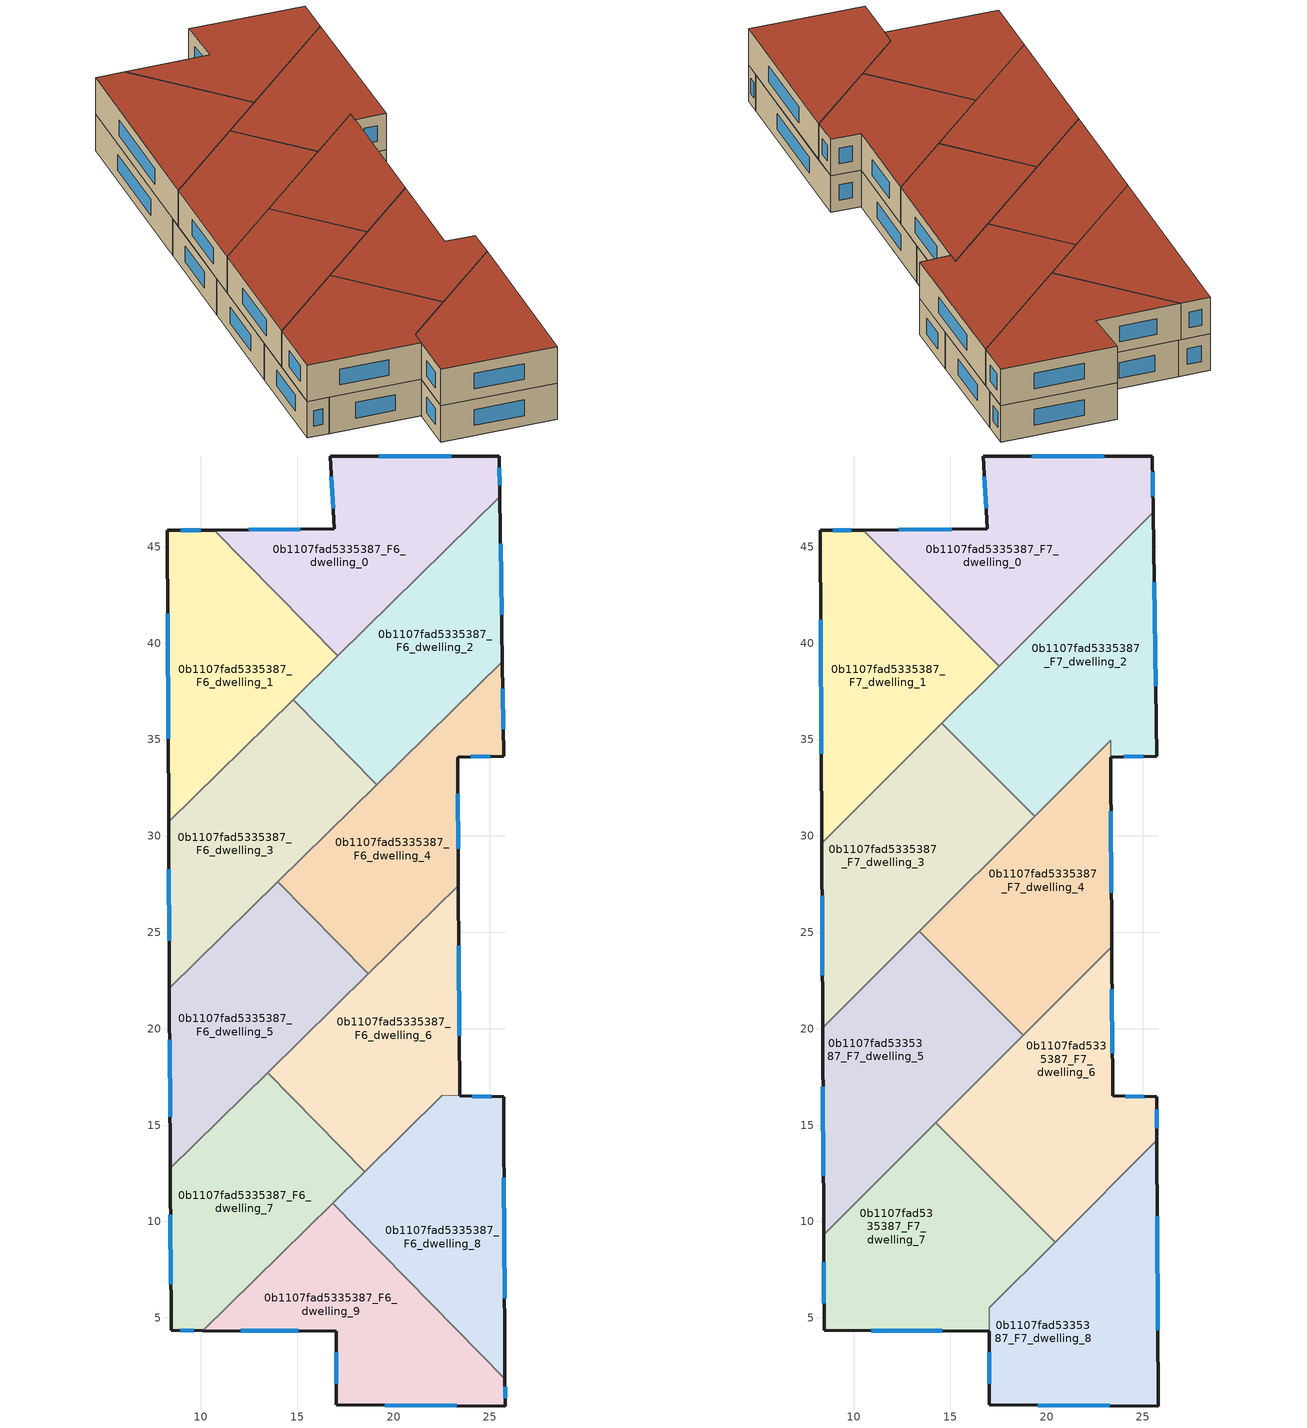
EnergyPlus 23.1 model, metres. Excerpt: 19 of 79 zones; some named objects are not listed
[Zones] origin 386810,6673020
0b1107fad5335387_F6_dwelling_0
 floor to 0b1107fad5335387_F5_dwelling_0 (EU_floor_Construction): 25.48,49.7 25.51,47.59 17.1,39.34 10.69,45.87 16.93,45.93 16.72,49.71 z18
 wall outside (EU_wall_Construction): 25.51,47.59 25.48,49.7 16.72,49.71 16.93,45.93 10.69,45.87 z18:21
 wall to 0b1107fad5335387_F6_dwelling_1 (EU_wall_Construction): 10.69,45.87 17.1,39.34 z18:21
 wall to 0b1107fad5335387_F6_dwelling_2 (EU_wall_Construction): 17.1,39.34 25.51,47.59 z18:21
 window (EU_Window_Construction): 15.15,45.91 12.47,45.89 / 16.78,48.63 16.87,47.01 / 22.98,49.7 19.22,49.71 / 25.5,48.19 25.49,49.1 z18.86:20.14
0b1107fad5335387_F6_dwelling_1
 floor to 0b1107fad5335387_F5_dwelling_1 (EU_floor_Construction): 10.69,45.87 17.1,39.34 8.33,30.73 8.26,45.85 z18
 wall outside (EU_wall_Construction): 10.69,45.87 8.26,45.85 8.33,30.73 z18:21
 wall to 0b1107fad5335387_F6_dwelling_3 (EU_wall_Construction): 8.33,30.73 14.8,37.08 z18:21
 wall to 0b1107fad5335387_F6_dwelling_2 (EU_wall_Construction): 14.8,37.08 17.1,39.34 z18:21
 window (EU_Window_Construction): 10,45.87 8.96,45.86 / 8.28,41.53 8.31,35.05 z18.86:20.14
0b1107fad5335387_F6_dwelling_2
 floor to 0b1107fad5335387_F5_dwelling_2 (EU_floor_Construction): 25.51,47.59 25.63,39.04 19.13,32.66 14.8,37.08 z18
 wall outside (EU_wall_Construction): 25.63,39.04 25.51,47.59 z18:21
 wall to 0b1107fad5335387_F6_dwelling_3 (EU_wall_Construction): 14.8,37.08 19.13,32.66 z18:21
 wall to 0b1107fad5335387_F6_dwelling_4 (EU_wall_Construction): 19.13,32.66 25.63,39.04 z18:21
 window (EU_Window_Construction): 25.6,41.49 25.55,45.15 z18.86:20.14
 ceiling adiabatic (EU_roof_Construction): 25.63,39.04 25.52,46.79 15.29,36.57 19.13,32.66 z21
0b1107fad5335387_F6_dwelling_3
 floor to 0b1107fad5335387_F5_dwelling_3 (EU_floor_Construction): 14.8,37.08 19.13,32.66 8.37,22.1 8.33,30.73 z18
 wall outside (EU_wall_Construction): 8.33,30.73 8.37,22.1 z18:21
 wall to 0b1107fad5335387_F6_dwelling_5 (EU_wall_Construction): 8.37,22.1 13.99,27.62 z18:21
 wall to 0b1107fad5335387_F6_dwelling_4 (EU_wall_Construction): 14,27.62 19.13,32.66 z18:21
 window (EU_Window_Construction): 8.34,28.27 8.36,24.57 z18.86:20.14
 ceiling adiabatic (EU_roof_Construction): 19.13,32.66 15.29,36.57 14.57,35.85 18.43,31.98 z21
0b1107fad5335387_F6_dwelling_4
 floor to 0b1107fad5335387_F5_dwelling_4 (EU_floor_Construction): 25.63,39.04 25.7,34.14 23.33,34.09 23.36,27.43 18.69,22.84 13.99,27.62 z18
 wall outside (EU_wall_Construction): 23.36,27.43 23.33,34.09 25.7,34.14 25.63,39.04 z18:21
 wall to 0b1107fad5335387_F6_dwelling_5 (EU_wall_Construction): 13.99,27.62 18.69,22.84 z18:21
 wall to 0b1107fad5335387_F6_dwelling_6 (EU_wall_Construction): 18.69,22.84 23.36,27.43 z18:21
 window (EU_Window_Construction): 24.01,34.11 25.02,34.13 / 23.35,29.33 23.34,32.19 / 25.68,35.54 25.65,37.64 z18.86:20.14
 ceiling adiabatic (EU_roof_Construction): 19.38,31.03 18.43,31.98 13.99,27.62 14.97,26.63 z21
0b1107fad5335387_F6_dwelling_5
 floor to 0b1107fad5335387_F5_dwelling_5 (EU_floor_Construction): 13.99,27.62 18.69,22.84 8.41,12.76 8.37,22.1 z18
 wall outside (EU_wall_Construction): 8.37,22.1 8.41,12.76 z18:21
 wall to 0b1107fad5335387_F6_dwelling_7 (EU_wall_Construction): 8.41,12.76 13.46,17.71 z18:21
 wall to 0b1107fad5335387_F6_dwelling_6 (EU_wall_Construction): 13.46,17.71 18.69,22.84 z18:21
 window (EU_Window_Construction): 8.38,19.43 8.4,15.43 z18.86:20.14
 ceiling adiabatic (EU_roof_Construction): 17.14,21.32 13.41,25.06 14.97,26.63 13.99,27.62 8.37,22.1 8.41,12.76 z21
0b1107fad5335387_F6_dwelling_6
 floor to 0b1107fad5335387_F5_dwelling_6 (EU_floor_Construction): 23.36,27.43 23.42,16.52 22.53,16.54 18.5,12.58 13.46,17.71 z18
 wall outside (EU_wall_Construction): 23.42,16.52 23.36,27.43 z18:21
 wall to 0b1107fad5335387_F6_dwelling_7 (EU_wall_Construction): 13.46,17.71 18.5,12.58 z18:21
 wall to 0b1107fad5335387_F6_dwelling_8 (EU_wall_Construction): 18.5,12.58 22.53,16.54 23.42,16.52 z18:21
 window (EU_Window_Construction): 23.4,19.64 23.38,24.31 z18.86:20.14
0b1107fad5335387_F6_dwelling_7
 floor to 0b1107fad5335387_F5_dwelling_7 (EU_floor_Construction): 13.46,17.71 18.5,12.58 10.1,4.34 8.45,4.35 8.41,12.76 z18
 wall outside (EU_wall_Construction): 8.41,12.76 8.45,4.35 10.1,4.34 z18:21
 wall to 0b1107fad5335387_F6_dwelling_9 (EU_wall_Construction): 10.1,4.34 16.83,10.95 z18:21
 wall to 0b1107fad5335387_F6_dwelling_8 (EU_wall_Construction): 16.83,10.95 18.5,12.58 z18:21
 window (EU_Window_Construction): 8.92,4.34 9.63,4.34 / 8.42,10.35 8.44,6.75 z18.86:20.14
 ceiling adiabatic (EU_roof_Construction): 15.13,16.01 13.46,17.71 8.41,12.76 8.43,9.32 z21
0b1107fad5335387_F6_dwelling_8
 floor to 0b1107fad5335387_F5_dwelling_8 (EU_floor_Construction): 25.71,16.46 25.78,1.83 16.83,10.95 22.53,16.54 z18
 wall outside (EU_wall_Construction): 25.78,1.83 25.71,16.46 23.43,16.52 z18:21
 wall to 0b1107fad5335387_F6_dwelling_9 (EU_wall_Construction): 16.83,10.95 25.78,1.83 z18:21
 window (EU_Window_Construction): 25.05,16.48 24.08,16.5 / 25.76,6.01 25.73,12.28 z18.86:20.14
0b1107fad5335387_F6_dwelling_9
 floor to 0b1107fad5335387_F5_dwelling_9 (EU_floor_Construction): 16.83,10.95 25.78,1.83 25.78,0.43 17.03,0.5 17.03,4.31 10.1,4.34 z18
 wall outside (EU_wall_Construction): 10.1,4.34 17.03,4.31 17.03,0.5 25.78,0.43 25.78,1.83 z18:21
 window (EU_Window_Construction): 17.03,3.22 17.03,1.59 / 12.08,4.33 15.05,4.32 / 25.78,0.83 25.78,1.43 / 19.53,0.48 23.28,0.45 z18.86:20.14
0b1107fad5335387_F7_dwelling_0
 floor to 0b1107fad5335387_F6_dwelling_0 (EU_floor_Construction): 25.48,49.7 25.51,47.59 17.1,39.34 10.69,45.87 16.93,45.93 16.72,49.71 z21
 floor to 0b1107fad5335387_F6_dwelling_2 (EU_floor_Construction): 25.51,47.59 25.52,46.79 17.54,38.81 17.06,39.29 z21
 floor to 0b1107fad5335387_F6_dwelling_1 (EU_floor_Construction): 10.69,45.87 17.1,39.34 17.06,39.29 10.49,45.87 z21
 wall outside (EU_wall_Construction): 25.52,46.79 25.48,49.7 16.72,49.71 16.93,45.93 10.49,45.87 z21:24
 wall to 0b1107fad5335387_F7_dwelling_1 (EU_wall_Construction): 10.49,45.87 17.54,38.81 z21:24
 wall to 0b1107fad5335387_F7_dwelling_2 (EU_wall_Construction): 17.54,38.81 25.52,46.79 z21:24
 window (EU_Window_Construction): 15.09,45.91 12.33,45.89 / 16.78,48.63 16.87,47.01 / 22.98,49.7 19.22,49.71 / 25.51,47.62 25.49,48.87 z21.86:23.14
 roof outside (EU_roof_Construction): 25.52,46.79 25.48,49.7 16.72,49.71 16.93,45.93 10.49,45.87 17.54,38.81 z24
0b1107fad5335387_F7_dwelling_1
 floor to 0b1107fad5335387_F6_dwelling_1 (EU_floor_Construction): 10.49,45.87 17.06,39.29 8.33,30.73 8.26,45.85 z21
 floor to 0b1107fad5335387_F6_dwelling_3 (EU_floor_Construction): 14.8,37.08 15.29,36.57 8.34,29.62 8.33,30.73 z21
 floor to 0b1107fad5335387_F6_dwelling_2 (EU_floor_Construction): 17.06,39.29 17.54,38.81 15.29,36.57 14.8,37.08 z21
 wall outside (EU_wall_Construction): 10.49,45.87 8.26,45.85 8.34,29.62 z21:24
 wall to 0b1107fad5335387_F7_dwelling_3 (EU_wall_Construction): 8.34,29.62 14.57,35.85 z21:24
 wall to 0b1107fad5335387_F7_dwelling_2 (EU_wall_Construction): 14.57,35.85 17.54,38.81 z21:24
 window (EU_Window_Construction): 9.85,45.87 8.9,45.86 / 8.29,41.22 8.32,34.26 z21.86:23.14
 roof outside (EU_roof_Construction): 17.54,38.81 10.49,45.87 8.26,45.85 8.34,29.62 z24
0b1107fad5335387_F7_dwelling_2
 floor to 0b1107fad5335387_F6_dwelling_4 (EU_floor_Construction): 25.63,39.04 25.7,34.14 23.33,34.09 23.32,34.96 19.38,31.03 18.43,31.98 z21
 floor adiabatic (EU_floor_Construction): 25.52,46.79 25.63,39.04 18.43,31.98 14.57,35.85 z21
 wall outside (EU_wall_Construction): 23.33,34.09 25.7,34.14 25.52,46.79 z21:24
 wall to 0b1107fad5335387_F7_dwelling_3 (EU_wall_Construction): 14.57,35.85 19.38,31.03 z21:24
 wall to 0b1107fad5335387_F7_dwelling_4 (EU_wall_Construction): 19.38,31.03 23.32,34.96 23.32,34.09 z21:24
 window (EU_Window_Construction): 25.65,37.76 25.58,43.17 / 24,34.1 25.02,34.13 z21.86:23.14
 roof outside (EU_roof_Construction): 25.7,34.14 25.52,46.79 14.57,35.85 19.38,31.03 23.32,34.96 23.32,34.09 z24
0b1107fad5335387_F7_dwelling_3
 floor to 0b1107fad5335387_F6_dwelling_3 (EU_floor_Construction): 14.57,35.85 18.43,31.98 8.37,22.1 8.34,29.62 z21
 floor adiabatic (EU_floor_Construction): 18.43,31.98 19.38,31.03 8.38,20.04 8.37,22.1 z21
 wall outside (EU_wall_Construction): 8.34,29.62 8.38,20.04 z21:24
 wall to 0b1107fad5335387_F7_dwelling_5 (EU_wall_Construction): 8.38,20.04 13.41,25.06 z21:24
 wall to 0b1107fad5335387_F7_dwelling_4 (EU_wall_Construction): 13.41,25.06 19.38,31.03 z21:24
 window (EU_Window_Construction): 8.35,26.89 8.37,22.78 z21.86:23.14
 roof outside (EU_roof_Construction): 19.38,31.03 14.57,35.85 8.34,29.62 8.38,20.04 z24
0b1107fad5335387_F7_dwelling_4
 floor to 0b1107fad5335387_F6_dwelling_4 (EU_floor_Construction): 23.32,34.96 23.33,34.09 23.36,27.43 18.69,22.84 14.97,26.63 z21
 floor to 0b1107fad5335387_F6_dwelling_6 (EU_floor_Construction): 23.36,27.43 23.38,24.25 18.79,19.67 17.14,21.32 z21
 floor to 0b1107fad5335387_F6_dwelling_5 (EU_floor_Construction): 14.97,26.63 18.69,22.84 17.14,21.32 13.41,25.06 z21
 wall outside (EU_wall_Construction): 23.38,24.25 23.33,34.09 z21:24
 wall to 0b1107fad5335387_F7_dwelling_5 (EU_wall_Construction): 13.41,25.06 18.79,19.67 z21:24
 wall to 0b1107fad5335387_F7_dwelling_6 (EU_wall_Construction): 18.79,19.67 23.38,24.25 z21:24
 window (EU_Window_Construction): 23.36,27.06 23.34,31.28 z21.86:23.14
 roof outside (EU_roof_Construction): 23.38,24.25 23.33,34.09 23.32,34.96 13.41,25.06 18.79,19.67 z24
0b1107fad5335387_F7_dwelling_5
 floor adiabatic (EU_floor_Construction): 13.41,25.06 17.14,21.32 8.41,12.76 8.38,20.05 z21; 13.46,17.71 15.13,16.01 8.43,9.32 8.41,12.76 z21
 floor to 0b1107fad5335387_F6_dwelling_6 (EU_floor_Construction): 17.14,21.32 18.79,19.67 15.13,16.01 13.46,17.71 z21
 wall outside (EU_wall_Construction): 8.38,20.04 8.43,9.32 z21:24
 wall to 0b1107fad5335387_F7_dwelling_7 (EU_wall_Construction): 8.43,9.32 14.25,15.13 z21:24
 wall to 0b1107fad5335387_F7_dwelling_6 (EU_wall_Construction): 14.25,15.13 18.79,19.67 z21:24
 window (EU_Window_Construction): 8.39,16.98 8.42,12.38 z21.86:23.14
 roof outside (EU_roof_Construction): 18.79,19.67 13.41,25.06 8.38,20.04 8.43,9.32 z24
0b1107fad5335387_F7_dwelling_6
 floor to 0b1107fad5335387_F6_dwelling_6 (EU_floor_Construction): 23.38,24.25 23.42,16.52 22.53,16.54 18.5,12.58 15.13,16.01 z21
 floor to 0b1107fad5335387_F6_dwelling_8 (EU_floor_Construction): 25.71,16.46 25.72,14.21 20.44,8.93 17.64,11.74 22.53,16.54 z21
 floor to 0b1107fad5335387_F6_dwelling_7 (EU_floor_Construction): 15.13,16.01 18.5,12.58 17.64,11.74 14.25,15.13 z21
 wall outside (EU_wall_Construction): 25.72,14.21 25.71,16.46 23.42,16.52 23.38,24.25 z21:24
 wall to 0b1107fad5335387_F7_dwelling_7 (EU_wall_Construction): 14.25,15.13 20.44,8.93 z21:24
 wall to 0b1107fad5335387_F7_dwelling_8 (EU_wall_Construction): 20.44,8.93 25.72,14.21 z21:24
 window (EU_Window_Construction): 23.41,18.73 23.39,22.04 / 25.05,16.48 24.07,16.5 / 25.71,14.85 25.71,15.82 z21.86:23.14
 roof outside (EU_roof_Construction): 25.72,14.21 25.71,16.46 23.42,16.52 23.38,24.25 14.25,15.13 20.44,8.93 z24
0b1107fad5335387_F7_dwelling_7
 floor to 0b1107fad5335387_F6_dwelling_7 (EU_floor_Construction): 14.25,15.13 17.64,11.74 10.1,4.34 8.45,4.35 8.43,9.32 z21
 floor to 0b1107fad5335387_F6_dwelling_9 (EU_floor_Construction): 16.83,10.95 19.62,8.11 17.02,5.52 17.03,4.31 10.1,4.34 z21
 floor to 0b1107fad5335387_F6_dwelling_8 (EU_floor_Construction): 17.64,11.74 20.44,8.93 19.62,8.11 16.83,10.95 z21
 wall outside (EU_wall_Construction): 8.43,9.32 8.45,4.35 17.03,4.31 z21:24
 wall to 0b1107fad5335387_F7_dwelling_8 (EU_wall_Construction): 17.03,4.31 17.02,5.52 / 17.03,5.53 20.44,8.93 z21:24
 window (EU_Window_Construction): 8.44,7.9 8.45,5.77 / 10.9,4.34 14.58,4.32 z21.86:23.14
 roof outside (EU_roof_Construction): 17.03,4.31 17.02,5.52 20.44,8.93 14.25,15.13 8.43,9.32 8.45,4.35 z24
0b1107fad5335387_F7_dwelling_8
 floor to 0b1107fad5335387_F6_dwelling_8 (EU_floor_Construction): 25.72,14.21 25.78,1.83 19.62,8.11 z21
 floor to 0b1107fad5335387_F6_dwelling_9 (EU_floor_Construction): 19.62,8.11 25.78,1.83 25.78,0.43 17.03,0.5 17.03,4.31 17.03,5.53 z21
 wall outside (EU_wall_Construction): 17.03,4.31 17.03,0.5 25.78,0.43 25.72,14.21 z21:24
 window (EU_Window_Construction): 25.77,4.36 25.74,10.27 / 19.53,0.48 23.28,0.45 / 17.03,3.22 17.03,1.59 z21.86:23.14
 roof outside (EU_roof_Construction): 25.78,0.43 25.72,14.21 17.03,5.53 17.03,4.31 17.03,0.5 z24
[Building]
EU S2 Campaign: North Axis=0; Terrain=City; Solar Distribution=FullExterior
[Site:Location]
Helsinki-Vantaa.AP: Latitude=60.317; Longitude=24.963; Time Zone=2; Elevation=54.6
[SizingPeriod:WeatherFileDays]
AnnualSizingPeriod: Begin Month=1; Begin Day of Month=1; End Month=12; End Day of Month=31; Day of Week for Start Day=Monday; Use Weather File Daylight Saving Period=No; Use Weather File Rain and Snow Indicators=No
[MATERIAL]
EU_InternalMass_Material: Roughness=MediumRough; Thickness=0.1; Conductivity=1; Density=1800; Specific Heat=900; Thermal Absorptance=0.9; Solar Absorptance=0.7; Visible Absorptance=0.7
[MATERIAL:NOMASS] Roughness=MediumRough; Thermal Absorptance=0.9; Solar Absorptance=0.7; Visible Absorptance=0.7
Name | Thermal Resistance
EU_wall_NoMass | 2.29768
EU_roof_NoMass | 2.65117
EU_floor_NoMass | 2.06791
[WINDOWMATERIAL:SIMPLEGLAZINGSYSTEM]
EU_Window_SimpleGlazing: UFactor=2.12775; Solar Heat Gain Coefficient=0.7; Visible Transmittance=0.7
[CONSTRUCTION]
EU_wall_Construction: EU_wall_NoMass
EU_roof_Construction: EU_roof_NoMass
EU_floor_Construction: EU_floor_NoMass
EU_Window_Construction: EU_Window_SimpleGlazing
EU_InternalMass_Construction: EU_InternalMass_Material
[ZONE] Type=1; Multiplier=1; Ceiling Height=autocalculate; Floor Area=autocalculate; Part of Total Floor Area=Yes
Name | Volume
0b1107fad5335387_F6_dwelling_0 | 223.856
0b1107fad5335387_F7_dwelling_0 | 248.72
0b1107fad5335387_F6_dwelling_1 | 223.842
0b1107fad5335387_F7_dwelling_1 | 248.733
0b1107fad5335387_F6_dwelling_2 | 223.855
0b1107fad5335387_F7_dwelling_2 | 263.072
0b1107fad5335387_F6_dwelling_3 | 223.889
0b1107fad5335387_F7_dwelling_3 | 248.701
0b1107fad5335387_F6_dwelling_4 | 223.859
0b1107fad5335387_F7_dwelling_4 | 234.383
0b1107fad5335387_F6_dwelling_5 | 223.844
0b1107fad5335387_F7_dwelling_5 | 248.734
0b1107fad5335387_F6_dwelling_6 | 225.022
0b1107fad5335387_F7_dwelling_6 | 248.739
0b1107fad5335387_F6_dwelling_7 | 223.85
0b1107fad5335387_F7_dwelling_7 | 250.924
0b1107fad5335387_F6_dwelling_8 | 222.686
0b1107fad5335387_F7_dwelling_8 | 246.507
0b1107fad5335387_F6_dwelling_9 | 223.853
[INTERNALMASS] Construction=EU_InternalMass_Construction
Name | Zone or ZoneList | Surface Area
0b1107fad5335387_F6_dwelling_0_EU_InternalMass | 0b1107fad5335387_F6_dwelling_0 | 74.6183
0b1107fad5335387_F6_dwelling_1_EU_InternalMass | 0b1107fad5335387_F6_dwelling_1 | 74.6123
0b1107fad5335387_F6_dwelling_2_EU_InternalMass | 0b1107fad5335387_F6_dwelling_2 | 74.6204
0b1107fad5335387_F6_dwelling_3_EU_InternalMass | 0b1107fad5335387_F6_dwelling_3 | 74.6295
0b1107fad5335387_F6_dwelling_4_EU_InternalMass | 0b1107fad5335387_F6_dwelling_4 | 74.6188
0b1107fad5335387_F6_dwelling_5_EU_InternalMass | 0b1107fad5335387_F6_dwelling_5 | 74.618
0b1107fad5335387_F6_dwelling_6_EU_InternalMass | 0b1107fad5335387_F6_dwelling_6 | 75.0074
0b1107fad5335387_F6_dwelling_7_EU_InternalMass | 0b1107fad5335387_F6_dwelling_7 | 74.6184
0b1107fad5335387_F6_dwelling_8_EU_InternalMass | 0b1107fad5335387_F6_dwelling_8 | 74.2305
0b1107fad5335387_F6_dwelling_9_EU_InternalMass | 0b1107fad5335387_F6_dwelling_9 | 74.6164
0b1107fad5335387_F7_dwelling_0_EU_InternalMass | 0b1107fad5335387_F7_dwelling_0 | 82.9051
0b1107fad5335387_F7_dwelling_1_EU_InternalMass | 0b1107fad5335387_F7_dwelling_1 | 82.9155
0b1107fad5335387_F7_dwelling_2_EU_InternalMass | 0b1107fad5335387_F7_dwelling_2 | 87.6884
0b1107fad5335387_F7_dwelling_3_EU_InternalMass | 0b1107fad5335387_F7_dwelling_3 | 82.9024
0b1107fad5335387_F7_dwelling_4_EU_InternalMass | 0b1107fad5335387_F7_dwelling_4 | 78.1292
0b1107fad5335387_F7_dwelling_5_EU_InternalMass | 0b1107fad5335387_F7_dwelling_5 | 82.913
0b1107fad5335387_F7_dwelling_6_EU_InternalMass | 0b1107fad5335387_F7_dwelling_6 | 82.9125
0b1107fad5335387_F7_dwelling_7_EU_InternalMass | 0b1107fad5335387_F7_dwelling_7 | 83.6394
0b1107fad5335387_F7_dwelling_8_EU_InternalMass | 0b1107fad5335387_F7_dwelling_8 | 82.172
[OTHEREQUIPMENT] Fuel Type=Electricity; Design Level Calculation Method=Watts/Area; Power per Zone Floor Area=1; Fraction Latent=0; Fraction Radiant=0; Fraction Lost=0; Carbon Dioxide Generation Rate=0; EndUse Subcategory=EU_Step8_InternalGains
Name | Zone or ZoneList or Space or SpaceList | Schedule
EU_Step8_InternalGain_0b1107fad5335387_F6_dwelling_0_f000 | 0b1107fad5335387_F6_dwelling_0 | EU_Step8_GainSchedule_0b1107fad5335387_F6_dwelling_0_f000
EU_Step8_InternalGain_0b1107fad5335387_F6_dwelling_1_f000 | 0b1107fad5335387_F6_dwelling_1 | EU_Step8_GainSchedule_0b1107fad5335387_F6_dwelling_1_f000
EU_Step8_InternalGain_0b1107fad5335387_F6_dwelling_2_f000 | 0b1107fad5335387_F6_dwelling_2 | EU_Step8_GainSchedule_0b1107fad5335387_F6_dwelling_2_f000
EU_Step8_InternalGain_0b1107fad5335387_F6_dwelling_3_f000 | 0b1107fad5335387_F6_dwelling_3 | EU_Step8_GainSchedule_0b1107fad5335387_F6_dwelling_3_f000
EU_Step8_InternalGain_0b1107fad5335387_F6_dwelling_4_f000 | 0b1107fad5335387_F6_dwelling_4 | EU_Step8_GainSchedule_0b1107fad5335387_F6_dwelling_4_f000
EU_Step8_InternalGain_0b1107fad5335387_F6_dwelling_5_f000 | 0b1107fad5335387_F6_dwelling_5 | EU_Step8_GainSchedule_0b1107fad5335387_F6_dwelling_5_f000
EU_Step8_InternalGain_0b1107fad5335387_F6_dwelling_6_f000 | 0b1107fad5335387_F6_dwelling_6 | EU_Step8_GainSchedule_0b1107fad5335387_F6_dwelling_6_f000
EU_Step8_InternalGain_0b1107fad5335387_F6_dwelling_7_f000 | 0b1107fad5335387_F6_dwelling_7 | EU_Step8_GainSchedule_0b1107fad5335387_F6_dwelling_7_f000
EU_Step8_InternalGain_0b1107fad5335387_F6_dwelling_8_f000 | 0b1107fad5335387_F6_dwelling_8 | EU_Step8_GainSchedule_0b1107fad5335387_F6_dwelling_8_f000
EU_Step8_InternalGain_0b1107fad5335387_F6_dwelling_9_f000 | 0b1107fad5335387_F6_dwelling_9 | EU_Step8_GainSchedule_0b1107fad5335387_F6_dwelling_9_f000
EU_Step8_InternalGain_0b1107fad5335387_F7_dwelling_0_f000 | 0b1107fad5335387_F7_dwelling_0 | EU_Step8_GainSchedule_0b1107fad5335387_F7_dwelling_0_f000
EU_Step8_InternalGain_0b1107fad5335387_F7_dwelling_1_f000 | 0b1107fad5335387_F7_dwelling_1 | EU_Step8_GainSchedule_0b1107fad5335387_F7_dwelling_1_f000
EU_Step8_InternalGain_0b1107fad5335387_F7_dwelling_2_f000 | 0b1107fad5335387_F7_dwelling_2 | EU_Step8_GainSchedule_0b1107fad5335387_F7_dwelling_2_f000
EU_Step8_InternalGain_0b1107fad5335387_F7_dwelling_3_f000 | 0b1107fad5335387_F7_dwelling_3 | EU_Step8_GainSchedule_0b1107fad5335387_F7_dwelling_3_f000
EU_Step8_InternalGain_0b1107fad5335387_F7_dwelling_4_f000 | 0b1107fad5335387_F7_dwelling_4 | EU_Step8_GainSchedule_0b1107fad5335387_F7_dwelling_4_f000
EU_Step8_InternalGain_0b1107fad5335387_F7_dwelling_5_f000 | 0b1107fad5335387_F7_dwelling_5 | EU_Step8_GainSchedule_0b1107fad5335387_F7_dwelling_5_f000
EU_Step8_InternalGain_0b1107fad5335387_F7_dwelling_6_f000 | 0b1107fad5335387_F7_dwelling_6 | EU_Step8_GainSchedule_0b1107fad5335387_F7_dwelling_6_f000
EU_Step8_InternalGain_0b1107fad5335387_F7_dwelling_7_f000 | 0b1107fad5335387_F7_dwelling_7 | EU_Step8_GainSchedule_0b1107fad5335387_F7_dwelling_7_f000
EU_Step8_InternalGain_0b1107fad5335387_F7_dwelling_8_f000 | 0b1107fad5335387_F7_dwelling_8 | EU_Step8_GainSchedule_0b1107fad5335387_F7_dwelling_8_f000
[ZONEVENTILATION:DESIGNFLOWRATE] Schedule=EU_AlwaysOn; Design Flow Rate Calculation Method=AirChanges/Hour; Air Changes per Hour=0.580295; Ventilation Type=Natural; Fan Pressure Rise=0; Fan Total Efficiency=1; Constant Term Coefficient=1; Temperature Term Coefficient=0; Velocity Term Coefficient=0; Velocity Squared Term Coefficient=0; Minimum Indoor Temperature=-100; Maximum Indoor Temperature=100; Delta Temperature=-100; Minimum Outdoor Temperature=-100; Maximum Outdoor Temperature=100; Maximum Wind Speed=40
Name | Zone or ZoneList or Space or SpaceList
EU_ConstantAir_0b1107fad5335387_F6_dwelling_0 | 0b1107fad5335387_F6_dwelling_0
EU_ConstantAir_0b1107fad5335387_F6_dwelling_1 | 0b1107fad5335387_F6_dwelling_1
EU_ConstantAir_0b1107fad5335387_F6_dwelling_2 | 0b1107fad5335387_F6_dwelling_2
EU_ConstantAir_0b1107fad5335387_F6_dwelling_3 | 0b1107fad5335387_F6_dwelling_3
EU_ConstantAir_0b1107fad5335387_F6_dwelling_4 | 0b1107fad5335387_F6_dwelling_4
EU_ConstantAir_0b1107fad5335387_F6_dwelling_5 | 0b1107fad5335387_F6_dwelling_5
EU_ConstantAir_0b1107fad5335387_F6_dwelling_6 | 0b1107fad5335387_F6_dwelling_6
EU_ConstantAir_0b1107fad5335387_F6_dwelling_7 | 0b1107fad5335387_F6_dwelling_7
EU_ConstantAir_0b1107fad5335387_F6_dwelling_8 | 0b1107fad5335387_F6_dwelling_8
EU_ConstantAir_0b1107fad5335387_F6_dwelling_9 | 0b1107fad5335387_F6_dwelling_9
EU_ConstantAir_0b1107fad5335387_F7_dwelling_0 | 0b1107fad5335387_F7_dwelling_0
EU_ConstantAir_0b1107fad5335387_F7_dwelling_1 | 0b1107fad5335387_F7_dwelling_1
EU_ConstantAir_0b1107fad5335387_F7_dwelling_2 | 0b1107fad5335387_F7_dwelling_2
EU_ConstantAir_0b1107fad5335387_F7_dwelling_3 | 0b1107fad5335387_F7_dwelling_3
EU_ConstantAir_0b1107fad5335387_F7_dwelling_4 | 0b1107fad5335387_F7_dwelling_4
EU_ConstantAir_0b1107fad5335387_F7_dwelling_5 | 0b1107fad5335387_F7_dwelling_5
EU_ConstantAir_0b1107fad5335387_F7_dwelling_6 | 0b1107fad5335387_F7_dwelling_6
EU_ConstantAir_0b1107fad5335387_F7_dwelling_7 | 0b1107fad5335387_F7_dwelling_7
EU_ConstantAir_0b1107fad5335387_F7_dwelling_8 | 0b1107fad5335387_F7_dwelling_8
[HVACTEMPLATE:ZONE:IDEALLOADSAIRSYSTEM] System Availability Schedule=EU_AlwaysOn; Maximum Heating Supply Air Temperature=50; Minimum Cooling Supply Air Temperature=13; Maximum Heating Supply Air Humidity Ratio=0.0156; Minimum Cooling Supply Air Humidity Ratio=0.0077; Heating Limit=NoLimit; Cooling Limit=NoLimit; Heating Availability Schedule=EU_AlwaysOn; Cooling Availability Schedule=EU_CoolingOff; Dehumidification Control Type=ConstantSensibleHeatRatio; Cooling Sensible Heat Ratio=0.7; Dehumidification Setpoint=60; Humidification Control Type=None; Humidification Setpoint=30; Outdoor Air Method=None; Outdoor Air Flow Rate per Person=0.00944; Outdoor Air Flow Rate per Zone Floor Area=0; Outdoor Air Flow Rate per Zone=0; Demand Controlled Ventilation Type=None; Outdoor Air Economizer Type=NoEconomizer; Heat Recovery Type=None; Sensible Heat Recovery Effectiveness=0.7; Latent Heat Recovery Effectiveness=0.65
Name | Template Thermostat
0b1107fad5335387_F6_dwelling_0 | EU_HeatOnly_0b1107fad5335387_F6_dwelling_0
0b1107fad5335387_F6_dwelling_1 | EU_HeatOnly_0b1107fad5335387_F6_dwelling_1
0b1107fad5335387_F6_dwelling_2 | EU_HeatOnly_0b1107fad5335387_F6_dwelling_2
0b1107fad5335387_F6_dwelling_3 | EU_HeatOnly_0b1107fad5335387_F6_dwelling_3
0b1107fad5335387_F6_dwelling_4 | EU_HeatOnly_0b1107fad5335387_F6_dwelling_4
0b1107fad5335387_F6_dwelling_5 | EU_HeatOnly_0b1107fad5335387_F6_dwelling_5
0b1107fad5335387_F6_dwelling_6 | EU_HeatOnly_0b1107fad5335387_F6_dwelling_6
0b1107fad5335387_F6_dwelling_7 | EU_HeatOnly_0b1107fad5335387_F6_dwelling_7
0b1107fad5335387_F6_dwelling_8 | EU_HeatOnly_0b1107fad5335387_F6_dwelling_8
0b1107fad5335387_F6_dwelling_9 | EU_HeatOnly_0b1107fad5335387_F6_dwelling_9
0b1107fad5335387_F7_dwelling_0 | EU_HeatOnly_0b1107fad5335387_F7_dwelling_0
0b1107fad5335387_F7_dwelling_1 | EU_HeatOnly_0b1107fad5335387_F7_dwelling_1
0b1107fad5335387_F7_dwelling_2 | EU_HeatOnly_0b1107fad5335387_F7_dwelling_2
0b1107fad5335387_F7_dwelling_3 | EU_HeatOnly_0b1107fad5335387_F7_dwelling_3
0b1107fad5335387_F7_dwelling_4 | EU_HeatOnly_0b1107fad5335387_F7_dwelling_4
0b1107fad5335387_F7_dwelling_5 | EU_HeatOnly_0b1107fad5335387_F7_dwelling_5
0b1107fad5335387_F7_dwelling_6 | EU_HeatOnly_0b1107fad5335387_F7_dwelling_6
0b1107fad5335387_F7_dwelling_7 | EU_HeatOnly_0b1107fad5335387_F7_dwelling_7
0b1107fad5335387_F7_dwelling_8 | EU_HeatOnly_0b1107fad5335387_F7_dwelling_8
[SIZING:ZONE] Zone Cooling Design Supply Air Temperature Input Method=SupplyAirTemperature; Zone Cooling Design Supply Air Temperature=13; Zone Heating Design Supply Air Temperature Input Method=SupplyAirTemperature; Zone Heating Design Supply Air Temperature=50; Zone Cooling Design Supply Air Humidity Ratio=0.008; Zone Heating Design Supply Air Humidity Ratio=0.008; Cooling Design Air Flow Method=DesignDay; Cooling Design Air Flow Rate=0; Cooling Minimum Air Flow per Zone Floor Area=0.000762; Cooling Minimum Air Flow=0; Cooling Minimum Air Flow Fraction=0.2; Heating Design Air Flow Method=DesignDay; Heating Design Air Flow Rate=0; Heating Maximum Air Flow per Zone Floor Area=0.002032; Heating Maximum Air Flow=0.141576; Heating Maximum Air Flow Fraction=0.3; Account for Dedicated Outdoor Air System=No; Dedicated Outdoor Air System Control Strategy=NeutralSupplyAir; Dedicated Outdoor Air Low Setpoint Temperature for Design=autosize; Dedicated Outdoor Air High Setpoint Temperature for Design=autosize; Zone Load Sizing Method=Sensible Load Only No Latent Load; Zone Latent Cooling Design Supply Air Humidity Ratio Input Method=HumidityRatioDifference; Zone Cooling Design Supply Air Humidity Ratio Difference=0.005; Zone Latent Heating Design Supply Air Humidity Ratio Input Method=HumidityRatioDifference; Zone Humidification Design Supply Air Humidity Ratio Difference=0.005
0b1107fad5335387_F6_dwelling_0; 0b1107fad5335387_F6_dwelling_1; 0b1107fad5335387_F6_dwelling_2; 0b1107fad5335387_F6_dwelling_3; 0b1107fad5335387_F6_dwelling_4; 0b1107fad5335387_F6_dwelling_5; 0b1107fad5335387_F6_dwelling_6; 0b1107fad5335387_F6_dwelling_7; 0b1107fad5335387_F6_dwelling_8; 0b1107fad5335387_F6_dwelling_9; 0b1107fad5335387_F7_dwelling_0; 0b1107fad5335387_F7_dwelling_1; 0b1107fad5335387_F7_dwelling_2; 0b1107fad5335387_F7_dwelling_3; 0b1107fad5335387_F7_dwelling_4; 0b1107fad5335387_F7_dwelling_5; 0b1107fad5335387_F7_dwelling_6; 0b1107fad5335387_F7_dwelling_7; 0b1107fad5335387_F7_dwelling_8
[SCHEDULE:CONSTANT]
Name | Hourly Value
EU_AlwaysOn | 1
EU_CoolingOff | 0
[SCHEDULE:FILE] Column Number=1; Rows to Skip at Top=0; Number of Hours of Data=8760; Column Separator=Comma; Interpolate to Timestep=No; Minutes per Item=60; Adjust Schedule for Daylight Savings=Yes
Name | File
EU_Step8_GainSchedule_0b1107fad5335387_F6_dwelling_0_f000 | ../../schedules/0b1107fad5335387/0b1107fad5335387_F6_dwelling_0_f000_gain.csv
EU_Step8_GainSchedule_0b1107fad5335387_F6_dwelling_1_f000 | ../../schedules/0b1107fad5335387/0b1107fad5335387_F6_dwelling_1_f000_gain.csv
EU_Step8_GainSchedule_0b1107fad5335387_F6_dwelling_2_f000 | ../../schedules/0b1107fad5335387/0b1107fad5335387_F6_dwelling_2_f000_gain.csv
EU_Step8_GainSchedule_0b1107fad5335387_F6_dwelling_3_f000 | ../../schedules/0b1107fad5335387/0b1107fad5335387_F6_dwelling_3_f000_gain.csv
EU_Step8_GainSchedule_0b1107fad5335387_F6_dwelling_4_f000 | ../../schedules/0b1107fad5335387/0b1107fad5335387_F6_dwelling_4_f000_gain.csv
EU_Step8_GainSchedule_0b1107fad5335387_F6_dwelling_5_f000 | ../../schedules/0b1107fad5335387/0b1107fad5335387_F6_dwelling_5_f000_gain.csv
EU_Step8_GainSchedule_0b1107fad5335387_F6_dwelling_6_f000 | ../../schedules/0b1107fad5335387/0b1107fad5335387_F6_dwelling_6_f000_gain.csv
EU_Step8_GainSchedule_0b1107fad5335387_F6_dwelling_7_f000 | ../../schedules/0b1107fad5335387/0b1107fad5335387_F6_dwelling_7_f000_gain.csv
EU_Step8_GainSchedule_0b1107fad5335387_F6_dwelling_8_f000 | ../../schedules/0b1107fad5335387/0b1107fad5335387_F6_dwelling_8_f000_gain.csv
EU_Step8_GainSchedule_0b1107fad5335387_F6_dwelling_9_f000 | ../../schedules/0b1107fad5335387/0b1107fad5335387_F6_dwelling_9_f000_gain.csv
EU_Step8_GainSchedule_0b1107fad5335387_F7_dwelling_0_f000 | ../../schedules/0b1107fad5335387/0b1107fad5335387_F7_dwelling_0_f000_gain.csv
EU_Step8_GainSchedule_0b1107fad5335387_F7_dwelling_1_f000 | ../../schedules/0b1107fad5335387/0b1107fad5335387_F7_dwelling_1_f000_gain.csv
EU_Step8_GainSchedule_0b1107fad5335387_F7_dwelling_2_f000 | ../../schedules/0b1107fad5335387/0b1107fad5335387_F7_dwelling_2_f000_gain.csv
EU_Step8_GainSchedule_0b1107fad5335387_F7_dwelling_3_f000 | ../../schedules/0b1107fad5335387/0b1107fad5335387_F7_dwelling_3_f000_gain.csv
EU_Step8_GainSchedule_0b1107fad5335387_F7_dwelling_4_f000 | ../../schedules/0b1107fad5335387/0b1107fad5335387_F7_dwelling_4_f000_gain.csv
EU_Step8_GainSchedule_0b1107fad5335387_F7_dwelling_5_f000 | ../../schedules/0b1107fad5335387/0b1107fad5335387_F7_dwelling_5_f000_gain.csv
EU_Step8_GainSchedule_0b1107fad5335387_F7_dwelling_6_f000 | ../../schedules/0b1107fad5335387/0b1107fad5335387_F7_dwelling_6_f000_gain.csv
EU_Step8_GainSchedule_0b1107fad5335387_F7_dwelling_7_f000 | ../../schedules/0b1107fad5335387/0b1107fad5335387_F7_dwelling_7_f000_gain.csv
EU_Step8_GainSchedule_0b1107fad5335387_F7_dwelling_8_f000 | ../../schedules/0b1107fad5335387/0b1107fad5335387_F7_dwelling_8_f000_gain.csv
